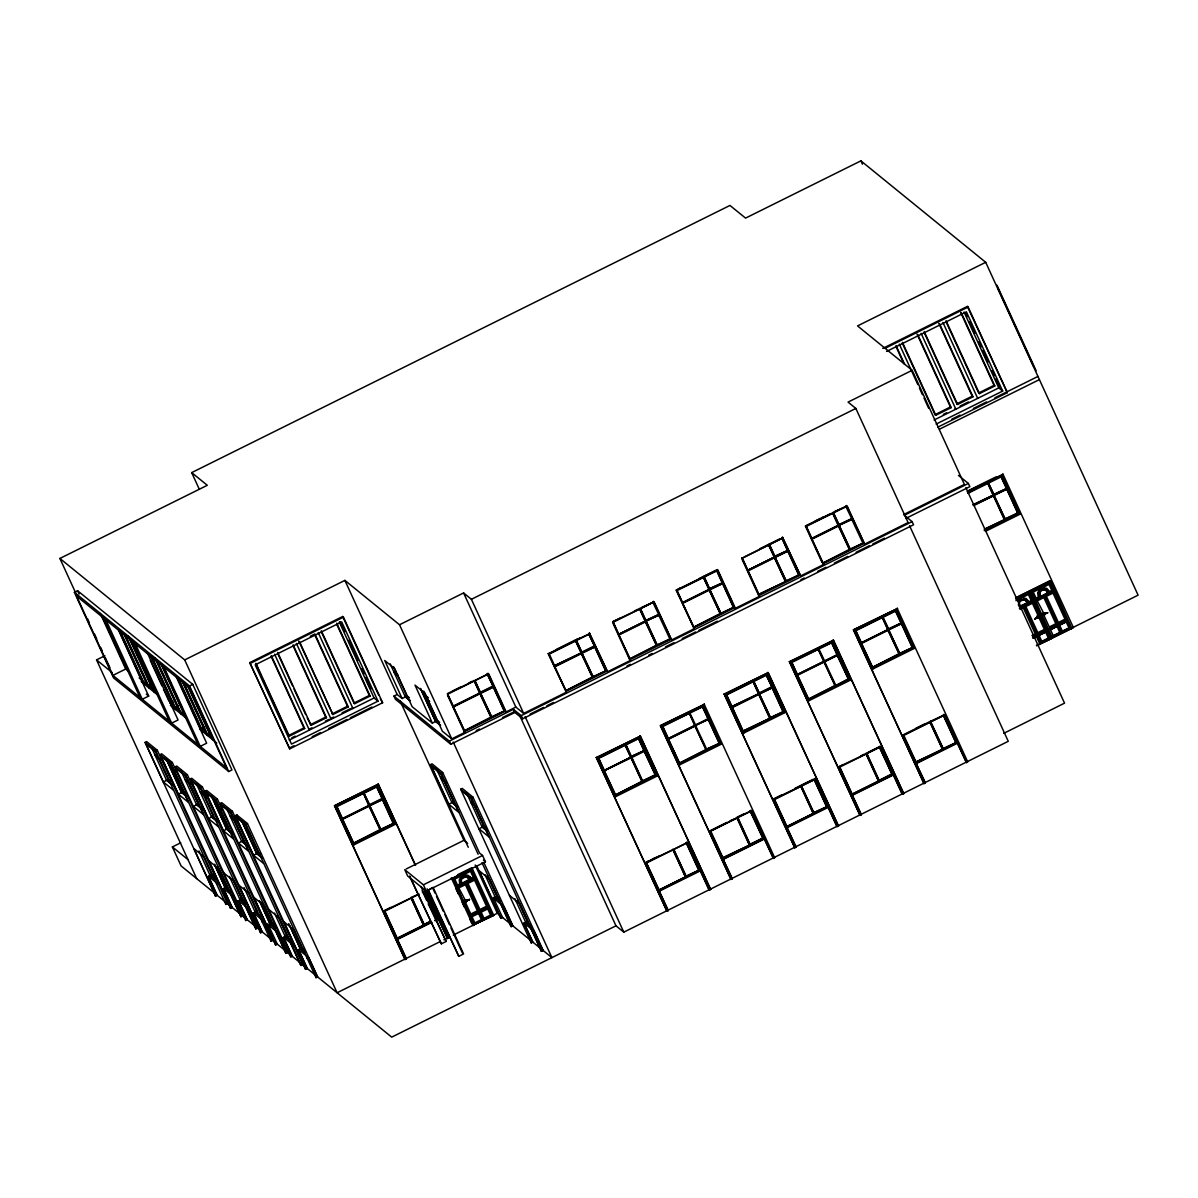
<?xml version="1.0" encoding="UTF-8"?>
<svg xmlns="http://www.w3.org/2000/svg" width="1198" height="1198" viewBox="0 0 1198 1198"><rect width="100%" height="100%" fill="white"/><g stroke="black" fill="none" stroke-linecap="round" stroke-linejoin="round"><path stroke-width="1.5" d="M465.528 900.941C462.473 900.312 472.356 899.803 467.804 900.192M1043.458 613.151L1044.476 614.634C1042.47 612.448 1041.931 615.353 1045.27 613.406M460.466 883.121C462.578 886.805 458.984 881.114 461.065 878.733L461.904 883.944L469.721 880.066L468.493 877.999M460.496 881.878L461.215 880.425M1018.375 605.02L1018.944 601.875L1021.25 599.629M1027.944 603.193L1019.783 607.101L1019.438 602.16M1047.516 590.554L1044.357 588.757L1040.478 590.419L1038.966 593.16L1039.654 597.368L1048.969 593.339L1047.067 590.195L1048.894 593.295M1047.726 592.636L1047.426 591.782L1047.786 592.696L1040.358 596.889L1040.149 592.052L1042.08 590.18L1044.701 589.79L1043.368 589.775M464.869 901.884L464.045 901.675M1038.531 616.865L1038.172 615.413L1039.505 616.101M1034.907 619.037L1039.325 616.581L1036.824 617.779M465.468 901.63L464.51 900.102L466.022 901.69L464.854 901.765M465.049 900.836L463.761 901.001L464.285 900.207M1038.022 617.105C1038.367 615.233 1038.846 616.506 1039.52 616.775M1039.43 616.611L1038.187 616.97L1038.951 617.09M1043.668 613.256C1045.36 615.832 1040.583 613.915 1043.248 613.316M1042.545 614.379L1042.245 613.676M1043.428 615.098C1043.548 609.108 1047.801 617.449 1043.862 613.376M464.959 900.462L465.288 901.809M1043.413 613.406L1044.401 614.559M464.644 901.974L463.926 901.48M1042.604 614.829L1046.513 612.882M1042.649 614.544L1044.506 613.661M460.826 880.111L461.23 878.748M1018.704 603.253L1019.184 601.95M1019.094 603.567C1018.809 599.329 1027.54 600.138 1024.14 600.003M464.36 901.69L465.288 901.33M463.926 900.537L464.974 902.154L467.579 900.492M1044.282 614.679L1042.335 613.735M1042.934 614.799L1043.772 614.649L1042.275 614.2M465.333 900.567L467.265 900.267M457.621 885.262L454.776 879.107L461.38 875.873L459.238 879.916L459.777 884.184L457.621 885.262L459.777 884.184M461.125 878.778L463.371 876.472M461.694 879.122L465.797 876.487L469.032 878.898M1018.555 601.561L1020.786 599.419M1018.629 601.621L1020.846 599.464M1040.538 590.464L1038.966 593.16M1043.248 613.825L1042.35 613.451M1037.738 617.419L1036.689 617.479L1039.31 616.042M1038.801 616.057L1039.145 616.386M466.202 900.671C464.165 901.66 466.771 901.016 467.849 900.027M464.779 902.004L465.708 900.596M465.633 901.57L467.46 900.177M1036.659 617.869L1038.621 616.955M1034.892 619.306L1037.528 616.955L1036.3 618.078M1035.596 618.138L1035.401 618.527M1019.947 600.797L1021.115 600.063M1040.523 590.599L1041.541 589.566M466.696 900.986L467.774 900.402M1045.749 612.987L1044.716 613.975M199.317 489.308L191.68 472.611L729.956 205.442L745.56 218.111L860.898 160.861L985.699 262.302L1138.1 595.166L1073.109 627.423M77.57 597.053L59.9 558.448L207.284 485.295L191.68 472.611M74.381 592.321L77.585 590.734L192.758 684.358L231.948 769.955L228.743 771.542L113.57 677.918L74.381 592.321L189.554 685.945L228.743 771.542M196.697 878.628L96.544 659.888L104.915 655.74M112.897 675.387L226.512 767.738L190.227 688.491L76.612 596.125L112.897 675.387L125.715 669.023L128.216 671.06M59.9 558.448L184.702 659.903L344.904 580.386L399.518 624.757L451.766 738.881L465.004 732.307L447.588 694.271L488.724 673.845L506.14 711.897L515.844 707.075L523.646 713.424L566.429 692.189L548.22 653.509L566.429 692.189M985.699 262.302L857.543 325.916L912.157 370.302L964.405 484.426L903.606 514.601M125.97 636.378L148.492 685.541L151.682 683.953M118.572 630.328L148.687 696.083L142.277 699.258L105.993 620.01M189.554 685.945L192.758 684.358M249.753 662.629L342.673 616.506L343.452 617.135L382.626 702.732L289.721 748.855L249.753 662.629L289.721 748.855M882.746 348.423L967.37 306.418L968.149 307.062L1007.338 392.644L937.645 427.237M172.901 701.204L169.697 702.792L173.44 705.832L150.933 656.654M250.532 663.258L343.452 617.135M885.187 348.244L968.149 307.062M310.282 636.273L314.894 633.982L348.274 706.895L332.894 714.532L298.736 640.99M886.55 351.448L966.397 311.824L1002.681 391.072L936.132 424.107M151.712 656.234L175.013 707.105L178.217 705.517M218.53 884.438L208.512 876.292L217.227 895.31L215.625 896.119L145.063 742.431L146.665 741.637L157.312 750.277L227.545 903.711L225.643 904.25M399.518 624.757L463.596 592.95L471.398 599.299L523.646 713.424M912.157 370.302L848.064 402.109L855.866 408.458L908.114 522.568L864.642 544.162L846.447 505.481M145.063 742.431L155.71 751.071L157.312 750.277M178.232 677.783L201.534 728.654L204.738 727.066M157.118 755.219L155.515 756.013L159.394 759.173M471.398 599.299L855.866 408.458M230.645 908.324L160.083 754.635L161.685 753.841L172.332 762.497L242.58 915.916L240.978 916.725L218.89 868.909L208.871 860.778L230.645 908.324L232.247 907.53L223.532 888.512L232.127 895.49M160.083 754.635L170.73 763.291L172.332 762.497M166.732 759.921L170.236 767.589L171.838 766.795L169.038 760.67M186.648 796.311L181.467 792.103L170.535 768.217L172.138 767.424M255.683 928.675L257.285 927.881L248.585 908.863L238.567 900.716L247.267 919.735L245.665 920.528L175.118 766.855L176.72 766.061L187.352 774.702L257.6 928.136L255.683 928.675L233.909 881.129L223.891 872.983M170.625 781.201L168.049 779.104L166.447 779.898L170.326 783.043M155.965 752.089L145.961 743.943L163.377 781.995L166.582 780.392L172.302 785.049M175.118 766.855L185.75 775.495L187.352 774.702M395.864 671.779L394.262 672.572L398.155 675.717M262.167 919.914L253.587 912.936L262.302 931.954L260.7 932.748L190.138 779.059L191.74 778.266L202.372 786.921L272.62 940.34L271.018 941.134L272.305 940.086L264.324 922.655M288.538 735.527L303.918 727.89L304.696 728.534L289.317 736.156L288.538 735.527L262.931 679.566M310.327 724.715L325.706 717.078L326.485 717.707L311.106 725.344L307.227 717.931M332.116 713.903L347.495 706.266L348.274 706.895M353.949 703.061L369.328 695.424L370.107 696.068L354.728 703.69L353.949 703.061L321.349 631.84M935.039 414.628L950.418 406.991L951.197 407.634L935.818 415.272L935.039 414.628L902.423 343.422M956.813 403.816L972.192 396.179L972.986 396.823L957.606 404.445L956.813 403.816L924.212 332.595M978.661 392.974L994.04 385.337L994.819 385.981L979.44 393.618L978.661 392.974L946.046 321.768M181.467 792.103L183.069 791.309L185.66 793.405M178.397 794.199L188.415 802.346L171 764.294L160.981 756.163L178.397 794.199L181.602 792.612L185.9 796.101M291.818 737.788L295.172 736.126M311.929 727.815L308.575 729.477L309.354 730.106L274.612 654.228M325.332 721.151L328.686 719.489M333.718 717.003L330.363 718.665L331.142 719.294L296.4 643.416M342.089 712.84L350.475 708.677M943.335 414.403L946.69 412.741M960.092 406.077L968.478 401.929M289.242 740.094L374.076 697.985L377.984 701.159L291.473 744.093L255.189 664.845L341.7 621.897L377.984 701.159M934.066 420.019L999.476 387.553L995.613 379.122M190.138 779.059L200.77 787.715L202.372 786.921M204.484 793.316L201.893 791.219L200.291 792.013L205.472 796.221M290.59 747.402L293.914 745.755M312.169 736.695L320.465 732.577M328.761 728.459L347.016 719.399M350.325 717.752L371.904 707.045M905.748 518.449L969.841 486.643L968.388 483.468L904.31 515.275L912.097 521.624L913.55 524.784L522.672 718.815L514.87 712.466L450.792 744.272L395.4 699.258L393.947 696.098L397.152 694.496L402.139 698.539L405.343 696.951L409.626 700.441M951.796 419.195L960.092 415.077M973.375 408.488L986.643 401.899M994.939 397.781L1037.962 376.427M202.177 791.848L200.575 792.642L207.044 797.898M275.72 944.952L205.157 791.279L206.76 790.47L217.407 799.126L287.64 952.56L285.738 953.099L263.964 905.553L253.946 897.407L275.72 944.952L277.322 944.159L267.738 923.673M939.442 429.213L1039.4 379.601M409.387 697.76L406.811 695.649L405.209 696.442L410.375 700.65M202.342 809.474L196.622 804.816L193.417 806.419L203.435 814.55L186.019 776.514L176.001 768.367M205.157 791.279L215.805 799.92L217.407 799.126M420.723 688.865L424.227 696.517L425.829 695.724L428.42 697.835M440.624 725.239L435.458 721.031L424.526 697.161L426.129 696.367M211.806 796.565L215.311 804.217L216.913 803.424L215.505 800.369M231.708 832.939L226.542 828.731L215.61 804.861L217.212 804.068M292.042 946.285L293.645 945.492L283.641 937.36L292.342 956.378L290.74 957.172L220.177 803.484L221.78 802.69L232.427 811.331L302.675 964.764L300.758 965.303L278.984 917.758L268.966 909.611M452.335 691.171L460.631 687.038M468.942 682.92L472.252 681.273M487.586 674.174L474.947 680.449L480.563 692.699L493.202 686.424L487.197 673.86L493.202 686.424M201.039 788.718L191.021 780.587L208.437 818.623L211.642 817.036L215.939 820.525M556.456 649.421L577.84 638.804M677.709 589.236L681.003 587.604M699.093 578.619L717.198 569.634L717.976 570.263L735.392 608.314L759.517 596.334L741.861 557.669M815.179 520.995L823.415 516.922M548.774 653.509L575.34 640.316L581.344 652.895L554.375 665.759L581.344 652.895M594.627 646.291L588.622 633.727L594.627 646.291L581.988 652.566L575.983 640.002L580.731 637.65M607.566 671.764L589.371 633.083L607.566 671.764L630.477 660.398L612.822 621.717L621.118 617.599M634.401 610.995L637.725 609.348M641.604 607.416L653.06 602.25L640.421 608.524L646.036 620.789L658.675 614.499L652.67 601.935M679.925 588.398L703.181 576.867L709.186 589.431L682.605 602.624L709.186 589.431M703.825 576.538L716.853 570.592L722.469 582.842L709.426 588.802L703.825 576.538L714.877 571.057M760.131 548.594L768.427 544.476L774.432 557.04L747.866 570.233L774.432 557.04M780.138 538.666L769.071 544.147L774.687 556.411L787.715 550.451L782.099 538.202L769.46 544.476L775.076 556.726M800.653 575.924L782.459 537.243L800.653 575.924L823.505 564.572L805.85 525.892L819.133 519.303M822.457 517.656L830.768 513.538M834.647 511.606L846.102 506.44L833.059 512.385L839.064 524.964L851.703 518.689L845.713 506.11M575.729 640.63L549.163 653.823L554.764 666.088M575.983 640.002L589.012 634.042M612.822 621.717L639.777 608.839L645.393 621.103L618.812 634.296L645.393 621.103M653.419 601.291L671.614 639.972L694.256 628.725L676.6 590.06L703.57 577.181M743.913 557.16L768.817 544.791M805.85 525.892L832.82 513.029L838.42 525.278L811.855 538.471L838.42 525.278M220.177 803.484L230.825 812.139L232.427 811.331M549.013 654.138L590.15 633.727M613.047 622.346L654.198 601.935L671.614 639.972M717.976 570.263L676.84 590.689L676.061 590.06L694.256 628.725M742.101 558.298L783.237 537.872M234.523 817.74L231.933 815.643L230.33 816.437L235.512 820.645M479.919 693.028L453.353 706.206L479.919 693.028L474.303 680.764L447.348 693.642L453.353 706.206M475.262 681.662L480.173 692.384L492.812 686.11M479.814 693.342L453.248 706.535L464.569 730.72L491.15 717.542L479.814 693.342L491.15 717.542M480.458 693.013L493.501 687.068L504.433 710.938L491.779 717.213L480.458 693.013L491.779 717.213M232.232 816.272L230.63 817.066L235.796 821.274M453.638 706.85L480.218 693.657M480.847 693.342L493.501 687.068M225.808 902.289L181.093 865.944L172.377 846.926L180.733 842.793M317.38 976.729L308.68 957.711L298.661 949.565L307.362 968.583L305.445 969.122L235.212 815.703L236.815 814.895L247.447 823.55L317.695 976.984L315.778 977.523L317.38 976.729L391.701 1037.139L615.982 925.814L623.784 932.149L1008.267 741.307L909.567 525.742M435.458 721.031L437.06 720.238L439.651 722.349M402.139 698.539L384.723 660.502L394.726 668.649L412.142 706.685L432.388 723.128L435.593 721.54L439.876 725.03M581.599 652.251L594.238 645.977M640.031 608.21L645.647 620.459L658.675 614.499M709.426 588.802L722.469 582.842M774.687 556.411L787.715 550.451M838.675 524.649L851.703 518.689M226.542 828.731L228.144 827.938L217.931 805.655M223.472 830.828L233.49 838.974L216.074 800.938L206.056 792.791L223.472 830.828L226.677 829.241L232.397 833.898M581.24 653.21L554.674 666.402L565.995 690.602L592.561 677.409L581.24 653.21L592.561 677.409M581.884 652.895L594.912 646.935L605.844 670.805L593.205 677.095L581.884 652.895L593.205 677.095M645.288 621.418L618.722 634.611L630.043 658.81L656.609 645.617L645.288 621.418L656.609 645.617M645.932 621.103L658.96 615.143L645.932 621.103L657.253 645.303L669.892 639.028L658.571 614.829M709.081 589.76L682.501 602.938L693.822 627.138L720.402 613.945L709.081 589.76L720.402 613.945M709.725 589.431L722.753 583.471L733.685 607.356L721.046 613.631L709.725 589.431L721.046 613.631M747.762 570.548L774.327 557.37L785.663 581.569L758.693 594.433L785.663 581.569M774.971 557.04L788.014 551.08L798.946 574.965L786.292 581.24L774.971 557.04L786.292 581.24M838.33 525.608L811.75 538.786L823.071 562.985L849.652 549.792L838.33 525.608L849.652 549.792M838.959 525.278L852.003 519.318L838.959 525.278L850.295 549.478L862.934 543.203L851.613 519.004M555.063 666.717L581.629 653.524M582.273 653.21L594.912 646.935M619.111 634.925L645.677 621.732M682.89 603.268L709.471 590.075M710.115 589.745L722.753 583.471M774.717 557.684L748.151 570.877L759.083 594.747M775.361 557.37L788.014 551.08M812.139 539.115L838.72 525.922M235.212 815.703L245.845 824.344L247.447 823.55M241.846 820.989L245.365 828.642L246.968 827.848L244.152 821.723M490.761 717.213L464.569 730.72M491.39 716.898L504.433 710.938M247.417 846.102L241.697 841.46L238.492 843.048L248.51 851.194L231.094 813.143L221.076 805.011M447.558 695.289L464.225 731.679L505.361 711.253L506.14 711.897M393.947 696.098L449.34 741.113L513.418 709.306L521.22 715.64L522.672 718.815M476.22 730.63L479.5 728.998M502.501 717.587L514.002 711.882M592.171 677.095L565.995 690.602M592.815 676.765L605.844 670.805M656.219 645.303L630.043 658.81M656.863 644.973L669.892 639.028M720.013 613.631L693.822 627.138M720.657 613.316L733.685 607.356M785.903 580.925L798.946 574.965M849.262 549.478L823.071 562.985M849.906 549.163L862.934 543.203M968.478 490.551L996.002 476.894M390.982 907.41L384.363 910.69L406.377 958.879L405.089 959.523L334.452 805.775L378.164 784.076L415.601 865.33M967.25 491.674L1003.22 474.288L967.61 491.959M334.452 805.775L378.553 784.39M565.636 691.546L606.787 671.135M613.032 623.364L629.684 659.754L670.835 639.343M693.477 628.096L734.614 607.671L735.392 608.314M742.071 559.316L758.738 595.706L799.875 575.28M863.863 543.518L822.726 563.944L823.505 564.572M367.187 790.56L375.423 786.487M354.129 844.755L335.919 806.089L336.713 806.718L377.849 786.292L395.265 824.344L354.129 844.755L336.473 806.089L339.783 804.442M348.094 800.309L361.377 793.72M365.255 791.788L376.322 786.292L382.327 798.871L369.688 805.146L363.683 792.582L369.688 805.146M967.819 492.707L974.453 489.413M336.473 806.089L363.428 793.211L369.044 805.46L342.463 818.653L369.044 805.46M364.072 792.896L376.711 786.622L382.327 798.871M967.954 493.336L1002.516 476.19L1019.932 514.227L985.37 531.388M521.22 715.64L912.097 521.624M530.115 714.098L543.488 707.464M546.827 705.802L553.506 702.477M627.063 665.968L630.403 664.306M648.792 655.186L652.131 653.524M665.504 646.89L673.875 642.742M682.231 638.594L695.604 631.96M698.943 630.298L717.332 621.163M800.908 579.682L804.262 578.02M817.635 571.386L825.991 567.238M834.347 563.09L847.72 556.441M856.076 552.293L869.449 545.659M872.803 543.997L884.498 538.187M468.253 847.256L430.426 764.638L432.029 763.845L442.676 772.5L479.529 853.021L482.539 855.462L485.445 861.796L426.293 891.147L407.679 876.023L404.774 869.688L423.388 884.813L426.293 891.147M214.157 876.292L211.582 874.196L209.979 874.989L215.131 879.182M206.91 877.086L210.114 875.498L214.412 878.988M249.528 832.43L245.65 829.286L256.582 853.156L258.184 852.362L260.775 854.474M246.114 825.362L236.096 817.216L253.512 855.252L256.716 853.665L262.437 858.322M973.031 504.643L993.352 495.074L973.42 504.957M993.606 494.43L1006.634 488.47L993.996 494.744L987.991 482.18L993.996 494.744M369.298 804.831L381.937 798.557M973.33 505.271L993.651 495.702L1004.583 519.588L984.651 529.471M993.891 495.074L1006.934 489.113L1017.866 512.984L1005.227 519.258L993.891 495.074L1005.227 519.258M368.939 805.79L342.373 818.968L353.695 843.167L380.26 829.989L368.939 805.79L380.26 829.989M369.583 805.46L382.611 799.515L393.558 823.385L380.904 829.66L369.583 805.46L380.904 829.66M973.719 505.601L993.651 495.702M994.28 495.388L1006.934 489.113M342.763 819.297L369.328 806.104M369.972 805.79L382.611 799.515M430.426 764.638L441.074 773.294L442.676 772.5M442.481 777.427L440.879 778.221L446.045 782.429M214.727 864.746L224.999 887.209L226.602 886.415L217.796 867.172M221.944 889.305L225.134 887.718L230.87 892.36M215.311 895.864L216.913 895.056L209.186 878.209M231.948 897.437L233.55 896.643L242.266 915.676L240.663 916.47M532.721 930.082L524.14 923.104L532.84 942.122L531.238 942.916L460.676 789.227L462.278 788.434L472.925 797.089L543.173 950.523L541.256 951.062L519.483 903.502L509.464 895.37M984.262 529.157L1004.583 519.588M1004.837 518.944L1017.866 512.984M379.871 829.66L353.695 843.167M380.515 829.345L393.558 823.385M244.212 900.716L241.637 898.62L240.034 899.413L245.186 903.606M984.232 530.459L1018.794 513.313L1019.932 514.227M236.964 901.51L240.169 899.923L244.452 903.412M353.35 844.126L394.486 823.7L395.265 824.344M230.33 908.069L231.933 907.275L244.766 917.698M448.741 804.202L458.759 812.349L441.343 774.312L431.325 766.166L448.741 804.202L451.946 802.615L457.666 807.272M460.676 789.227L471.323 797.883L472.925 797.089M472.731 802.016L471.128 802.81L476.295 807.018M251.984 913.73L255.189 912.142L260.909 916.784M260.879 930.801L246.953 919.48L245.665 920.528M262.003 921.861L263.605 921.067M596.319 757.48L640.421 736.111L710.654 889.545L708.991 889.859L700.276 870.841L659.14 891.267L668.244 910.6L666.957 911.229L596.319 757.48L666.957 911.229M660.368 725.689L704.454 704.319L660.368 725.689L731.005 879.437L732.292 878.808L709.74 830.618L723.577 859.79M724.161 694.031L768.247 672.662L838.495 826.081L836.818 826.41L828.118 807.392L786.981 827.803L796.071 847.151L794.798 847.78L724.161 694.031L794.798 847.78M789.407 661.64L833.509 640.271L903.756 793.69L902.079 794.019L893.364 775.001L852.227 795.412L861.332 814.76L860.044 815.389L789.407 661.64L860.044 815.389M853.395 629.878L897.497 608.509L853.395 629.878L924.032 783.627L925.32 782.983L902.768 734.808L916.605 763.965M596.709 757.795L640.421 736.111M724.55 694.346L768.247 672.662M789.796 661.955L833.509 640.271M630.702 741.457L638.938 737.384L639.717 738.013L657.133 776.049L615.997 796.475L615.203 795.846L656.354 775.42L657.133 776.049M661.835 726.003L662.614 726.647L703.765 706.221L721.181 744.258L680.03 764.683L661.835 726.003L679.94 717.018M693.103 710.489L701.339 706.401M792.522 661.146L795.816 659.499M818.863 648.073L832.026 641.529L832.805 642.173L850.221 680.209L809.084 700.635L808.306 699.991L849.442 679.58L850.221 680.209M854.878 630.193L855.657 630.822L896.793 610.411L914.209 648.447L873.072 668.873L854.878 630.193L876.262 619.576M599.988 756.971L603.313 755.324M611.624 751.206L624.907 744.602L630.912 757.181L604.331 770.374L630.912 757.181M636.617 738.807L625.551 744.287L631.166 756.552L644.195 750.592L638.579 738.327L625.94 744.602L631.556 756.866M680.03 764.683L662.374 726.003L687.293 713.649M691.171 711.717L702.238 706.221L708.243 718.8L695.604 725.075L708.243 718.8M727.83 693.522L731.154 691.875M749.424 682.8L753.138 681.467L758.738 693.732L731.783 706.61L758.738 693.732M758.124 678.487L753.377 680.838L759.382 693.417L772.036 687.143L766.031 674.564L772.036 687.143M793.091 661.131L796.4 659.484M799.725 657.837L817.994 648.762L823.999 661.341L797.434 674.534L823.999 661.341M818.638 648.447L831.667 642.487L837.282 654.752L824.643 661.026L818.638 648.447L829.705 642.952M873.072 668.873L855.417 630.193L878.673 618.647M888.946 613.541L895.28 610.411L901.27 622.99L888.631 629.264L882.626 616.685L888.631 629.264M600.378 757.286L625.296 744.931M662.374 726.003L689.344 713.139L694.96 725.389L668.379 738.582L694.96 725.389M702.627 706.535L689.599 712.496L695.604 725.075M753.138 681.467L726.557 694.66L732.173 706.925M766.421 674.878L753.782 681.153L759.382 693.417M809.084 700.635L791.429 661.955L818.384 649.076M855.417 630.193L882.372 617.314L887.988 629.579L861.422 642.772L887.988 629.579M883.016 617L895.67 610.725M639.717 738.013L598.566 758.439L615.997 796.475M767.544 674.564L726.407 694.975L743.823 733.026L784.96 712.6L766.765 673.92L784.96 712.6M791.668 662.584L832.805 642.173M259.801 901.39L270.074 923.838L271.676 923.044L274.252 925.141M267.004 925.934L270.209 924.347L274.507 927.836M260.385 932.493L261.988 931.7L290.934 955.225M486.253 828.013L483.663 825.901L482.06 826.695L487.242 830.903M486.493 830.693L482.195 827.204L478.99 828.791L489.009 836.938L471.593 798.901L461.574 790.755M631.166 756.552L644.195 750.592M758.993 693.088L771.647 686.813M837.282 654.752L824.643 661.026M888.242 628.935L901.27 622.99M406.242 868.954L463.926 840.322L467.654 843.362M615.562 794.888L604.241 770.688L630.807 757.495L642.128 781.695L615.562 794.888L641.739 781.381M644.09 750.906L631.451 757.181L642.383 781.066L655.411 775.106L644.09 750.906L655.411 775.106M694.855 725.703L668.289 738.896L679.61 763.096L706.176 749.903L694.855 725.703L706.176 749.903M706.82 749.589L695.499 725.389L708.138 719.114L719.459 743.314L706.431 749.274L719.459 743.314M732.068 707.239L758.648 694.046L769.97 718.246L743 731.124L769.97 718.246M759.292 693.732L772.321 687.772L783.252 711.657L770.614 717.931L759.292 693.732L770.614 717.931M823.895 661.655L797.329 674.848L808.65 699.048L835.231 685.855L823.895 661.655L835.231 685.855M837.177 655.066L824.538 661.341L835.86 685.541L848.513 679.266L837.177 655.066L848.513 679.266M887.898 629.893L861.317 643.086L872.638 667.286L899.219 654.093L887.898 629.893L899.219 654.093M888.527 629.579L901.57 623.619L912.502 647.504L899.863 653.779L888.527 629.579L899.863 653.779M644.479 751.221L631.84 757.495L642.772 781.381M668.679 739.211L695.244 726.033M708.527 719.429L695.499 725.389M759.038 694.361L732.457 707.554L743.389 731.439M759.682 694.046L772.321 687.772M797.718 675.163L824.284 661.97M824.928 661.655L837.582 655.381M861.706 643.401L888.287 630.208M888.916 629.893L901.57 623.619M277.023 934.081L278.625 933.287L287.34 952.305L285.738 953.099M282.039 938.154L285.229 936.551L290.964 941.209M275.405 944.698L277.008 943.904M423.388 884.813L482.539 855.462M289.841 925.814L300.129 948.262L301.731 947.468L304.307 949.565M297.059 950.358L300.264 948.771L304.547 952.26M642.383 781.066L655.021 774.792M705.787 749.589L679.61 763.096M770.224 717.617L783.252 711.657M834.841 685.541L808.65 699.048M848.124 678.937L835.86 685.541M898.829 653.779L872.638 667.286M899.458 653.449L912.502 647.504M679.251 764.054L720.402 743.629L721.181 744.258M726.392 696.008L743.045 732.382L784.181 711.971M872.294 668.229L913.43 647.819L914.209 648.447M384.363 910.69L411.214 897.871L423.703 925.141L397.227 938.274L423.703 925.141M430.711 921.651L423.957 924.497L411.468 897.242L418.237 894.397M457.621 874.72L471.862 867.651L493.726 915.407L472.641 925.2L493.726 915.407M1015.5 597.862L1050.317 580.581L1071.656 627.932M419.165 894.172L384.603 911.334L383.824 910.69L397.661 939.861M422.445 892.54L425.739 890.908L447.513 938.468L448.786 937.824L427.177 890.608M1015.844 597.952L1050.406 580.805M429.902 888.961L433.107 887.374L463.581 953.937L458.789 956.318L427.132 888.796M1041.017 586.151L1047.666 582.857M474.168 924.946L452.844 878.374L471.128 869.299L452.979 878.478L473.779 924.631M1015.724 599.06L1029.142 592.561L1049.942 638.699M1052.233 637.576L1031.298 591.318L1049.718 582.348L1071.042 628.92L1049.718 582.348M1016.907 598.73L1019.798 597.218L1021.04 599.824L1025.233 599.464L1028.393 603.552M1029.007 592.725L1020.157 597.128L1020.966 599.779M1041.886 589.476L1040.658 586.855L1049.583 582.513M469.886 876.607L471.054 878.209L468.283 875.424L463.926 874.57L470.5 871.305L473.33 877.46L471.158 878.523L473.33 877.46M1015.949 600.632L1019.273 599.03L1017.806 601.186M307.077 958.505L308.68 957.711M1031.208 600.602L1029.022 601.651L1026.177 598.566L1021.804 597.727L1028.408 594.493L1031.178 600.587M461.769 883.839L469.586 879.961M1019.648 606.997L1027.48 603.103M1040.223 596.784L1048.04 592.905M461.2 884.424L470.125 880.081L467.355 876.322L464.749 876.112M1020.621 606.907L1028.004 603.238L1027.42 601.681M1019.543 607.955L1032.901 601.231L1024.11 605.874L1041.197 643.191M457.157 887.314L466.007 882.926L479.2 911.723L470.275 916.066M1019.408 608.21L1023.901 606.068L1036.884 634.521M300.758 965.303L302.36 964.51M466.022 901.69L458.819 887.913L465.423 884.678L477.373 910.794L470.769 914.029L465.273 902.019M1019.977 609.438L1023.302 607.835L1035.252 633.952L1031.942 635.554M305.445 969.122L307.047 968.328L315.958 975.561M1038.187 617.749L1037.947 615.308L1037.198 615.637L1038.187 617.749L1039.714 616.94L1039.115 615.892M1043.757 614.993L1049.253 627.003L1055.827 623.739L1043.832 597.592L1037.273 600.857L1044.476 614.634M423.957 924.497L430.322 921.337M396.882 939.232L431.445 922.071M434.739 920.438L438.019 918.806L438.797 919.435M431.834 922.385L397.272 939.546L406.377 958.879M435.129 920.753L438.408 919.121L447.513 938.468M499.521 898.515L496.945 896.418L495.343 897.212L500.509 901.405M492.273 899.309L495.478 897.721L499.776 901.21M470.215 915.826L479.065 911.423M479.29 911.229L488.2 906.886L470.35 916.126M1032.931 636.482L1046.094 630.043L1037.303 634.685M1048.654 628.77L1066.654 619.83M483.378 920.094L479.425 911.528L488.275 907.141M1032.586 637.022L1037.019 634.82L1040.987 643.386M1061.772 632.978L1057.879 624.472L1066.804 620.13M481.147 912.187L487.721 908.923L490.551 915.062L483.977 918.327L481.177 912.217M1033.17 638.249L1036.45 636.617L1039.295 642.757M1041.856 641.484L1039.025 635.329L1045.599 632.08L1048.43 638.22L1041.856 641.484L1048.43 638.22M1050.481 629.684L1057.025 626.404L1050.481 629.684L1053.297 635.809L1059.856 632.544L1057.025 626.404M1062.431 631.271L1059.601 625.131L1066.175 621.867L1069.005 628.007L1062.431 631.271L1069.005 628.007M1033.2 638.264L1036.495 636.632M1039.055 635.359L1045.629 632.095M1059.631 625.146L1066.205 621.897M1053.252 635.779L1059.856 632.544M1036.48 645.527L1051.604 638.564L1029.741 590.794M440.535 941.418L337.102 992.753L184.702 659.903M443.829 939.771L448.786 937.824M453.293 935.084L497.305 913.235L499.791 915.257M1036.555 645.587L1071.821 628.066M1037.034 645.617L1073.468 627.707L1002.861 473.989M441.343 943.829L409.701 876.307L441.343 943.829L446.15 941.448L421.007 886.52M476.744 865.81L500.674 918.072L502.276 917.279L511.172 924.512M500.674 918.072L502.591 917.533L493.127 897.302M500.989 918.327L479.215 870.781L489.233 878.913L511.007 926.473L512.609 925.68L531.133 940.73M511.007 926.473L512.924 925.934L483.962 862.68M645.692 862.41L648.987 860.778M652.266 859.146L655.561 857.513M787.371 828.118L773.519 798.961L781.755 794.873M794.918 788.344L813.023 779.359M915.931 728.264L924.167 724.191M522.538 923.898L525.727 922.31L530.025 925.799M646.231 862.41L673.081 849.592L685.57 876.861L659.095 889.994L646.231 862.41L659.469 855.836M710.279 830.618L726.812 822.412M730.121 820.765L737.129 817.8L749.619 845.069L722.753 857.888L749.619 845.069M763.006 838.42L750.128 810.836L763.006 838.42L749.858 844.425L737.384 817.171L743.763 813.996M774.058 798.961L800.923 786.143L813.397 813.397L786.936 826.53L813.397 813.397M802.765 784.705L814.311 779.494L826.8 806.748L813.652 812.768L801.177 785.499L814.041 813.083M861.332 814.76L839.319 766.57L842.628 764.923M860.823 755.893L864.132 754.246M868.026 752.329L879.182 746.788L892.046 774.357L879.302 780.692L866.813 753.437L879.572 747.103L892.046 774.357M903.307 734.808L929.783 721.675L942.646 749.244L915.796 762.063L942.646 749.244M930.412 721.346L943.56 715.341L956.034 742.595L943.29 748.93L930.412 721.346L943.29 748.93M737.129 817.8L710.669 830.933L723.143 858.202M737.384 817.171L750.517 811.151M800.923 786.143L774.462 799.276L786.936 826.53M801.567 785.813L814.311 779.494M839.319 766.57L866.169 753.752L878.658 781.006L852.197 794.154L878.658 781.006M930.172 721.99L903.696 735.123L916.185 762.377M930.801 721.66L943.56 715.341M710.519 831.262L751.655 810.836L773.429 858.382L774.702 857.753L704.065 704.005M773.519 798.961L774.297 799.59L815.449 779.179L837.207 826.725M839.558 767.199L880.695 746.788L902.468 794.334M903.547 735.437L944.683 715.026L966.457 762.572L967.744 761.928L897.107 608.18M532.541 932.044L534.143 931.25L542.859 950.269L541.256 951.062M453.218 742.056L551.904 957.621L532.526 941.868L531.238 942.916M685.57 876.861L659.095 889.994M685.81 876.217L698.958 870.212L686.199 876.532L674.07 850.565M749.858 844.425L762.617 838.106M813.652 812.768L826.8 806.748M891.656 774.043L878.913 780.377L866.424 753.108M942.901 748.615L956.034 742.595M646.456 864.087L658.75 890.938L699.887 870.527L700.665 871.156M722.798 859.146L763.935 838.735L764.713 839.364M786.592 827.489L827.728 807.063L828.507 807.707M839.543 768.247L851.838 795.098L892.974 774.672L893.753 775.316M915.826 763.336L956.977 742.91L957.756 743.554M1003.744 733.341L1064.543 703.166L965.858 487.601M466.95 900.207L466.501 900.387M1045.869 613.301L1047.112 612.672M1045.105 613.271L1045.42 613.75M1046.064 613.211L1048.01 612.747M1047.307 612.612L1047.007 613.047M468.583 899.908L469.481 899.488M1041.347 589.206L1043.278 589.116L1042.08 590.18M1041.691 589.865L1042.979 589.461M1022.403 599.674L1021.505 600.393M463.177 876.861L464.524 876.517M1043.757 613.96L1044.087 614.514M468.703 899.533L469.391 899.668M468.987 899.788L469.526 899.309M1038.067 617.509L1037.947 616.072M1039.145 616.236L1039.714 616.94M465.588 900.806L464.375 901.106L464.974 902.154M1023.736 599.689L1022.793 599.988M465.857 876.532L464.914 876.831M1037.633 616.461L1039.055 616.865M1044.416 588.817L1045.809 589.266M1044.252 589.416L1045.584 589.91M1044.566 589.686L1047.486 591.842M1025.638 599.794L1024.23 599.344M1024.949 600.063L1027.599 603.208L1027.315 602.369M1007.338 392.644L967.37 306.418M1002.681 391.072L998.788 387.897L964.046 312.019M977.688 398.365L942.946 322.487M955.061 408.578L955.854 409.207L921.112 333.329M958.445 475.396L968.388 483.468M1048.445 591.842L1048.579 593.025L1039.714 597.428L1039.31 596.364M1039.13 591.348L1040.149 592.052M1039.13 594.388L1039.909 596.11M1031.508 591.393L1040.433 587.05L1041.601 589.611M1029.142 592.561L1050.332 639.028M1035.476 599.958L1053.476 591.018L1044.686 595.661L1057.744 624.173M1070.518 628.501L1052.698 637.576M1035.611 600.258L1044.461 595.855L1057.46 624.323M1044.806 613.571L1044.521 614.439M1061.488 633.128L1057.594 624.607L1048.804 629.07M1020.396 601.171L1018.944 601.875M1019.019 604.975L1019.199 606.218M1019.333 606.323L1027.21 602.894L1026.926 602.055M944.683 715.026L943.904 714.382L956.977 742.91M966.457 762.572L957.367 743.239L916.215 763.65L925.32 782.983M758.738 595.706L759.517 596.334M903.756 793.69L833.119 639.942M851.838 795.098L852.617 795.727M815.449 779.179L814.67 778.535L827.728 807.063M743.045 732.382L743.823 733.026M838.495 826.081L767.858 672.333M629.684 659.754L630.477 660.398M689.344 713.139L694.57 725.075M751.655 810.836L750.876 810.207L763.935 838.735M773.429 858.382L764.324 839.049L723.188 859.475L732.292 878.808M598.73 758.109L604.331 770.374M604.241 770.688L631.196 757.81L642.128 781.695M710.654 889.545L640.017 735.797M397.856 675.088L393.977 671.928L395.58 671.135L393.483 666.537M424.227 696.517L428.105 699.677M424.526 697.161L429.693 701.369M464.225 731.679L465.004 732.307M658.75 890.938L659.529 891.582M451.766 738.881L442.406 731.274L424.991 693.238L414.972 685.091L432.388 723.128M382.626 702.732L380.32 698.748M444.458 780.752L440.579 777.592L442.182 776.798L440.789 773.728M476.01 806.389L470.829 802.181L472.431 801.387L470.335 796.79M352.152 707.838L352.976 708.452M456.977 806.314L451.811 802.106L453.413 801.312L443.2 779.029M483.438 860.164L485.445 861.796M474.947 878.029L457.022 887.014M475.082 878.329L466.232 882.731L479.35 911.289M530.759 925.994L525.608 921.801L527.195 921.007L517.656 900.162M493.876 898.515L503.894 906.661L512.609 925.68M363.428 793.211L368.655 805.146M469.421 879.212L461.515 883.63L461.125 881.818M470.05 880.036L469.93 878.838M462.263 873.971L462.892 876.262M464.36 875.798L462.024 877.475M461.979 874.106L463.147 876.666M462.698 876.502L463.626 877.236M492.453 915.871L471.128 869.299M465.034 899.578L465.977 901.66M483.034 920.184L479.14 911.678M128.021 668.918L125.371 666.747L102.07 615.877M139.118 677.933L141.619 679.97L119.111 630.792M148.492 685.541L152.236 688.595L128.156 636.018M157.537 692.893L153.793 689.853L130.507 638.983M175.013 707.105L178.757 710.144L154.692 657.582M184.058 714.457L180.314 711.417L157.028 660.547M201.534 728.654L205.277 731.708L181.976 680.838M141.199 681.617L157.118 694.541M170.371 705.322L186.289 718.261L161.58 664.306M199.542 729.043L216.793 743.045M146.336 694.181L148.687 696.083M446.15 941.448L428.21 903.876M96.544 659.888L112.148 672.572M160.397 759.577L155.216 755.384L156.818 754.575L154.722 749.978M170.236 767.589L175.417 771.797M190.437 784.001L185.271 779.793L186.873 779L185.465 775.945M215.311 804.217L219.189 807.377M245.365 828.642L249.244 831.801M170.535 768.217L175.702 772.425M185.555 780.437L190.737 784.645M215.61 804.861L220.776 809.069M200.366 807.467L196.487 804.322L198.089 803.514L187.891 781.231M217.976 821.783L211.507 816.527L213.109 815.733L202.911 793.435M248.031 846.207L241.562 840.951L243.164 840.157L233.685 819.462M256.582 853.156L261.763 857.364M163.377 781.995L173.396 790.126M208.437 818.623L218.455 826.77M253.512 855.252L263.53 863.399M203.87 856.705L193.851 848.558L215.625 896.119M248.944 893.334L238.926 885.202L260.7 932.748M294.004 929.977L284.001 921.831L305.76 969.377M224.999 887.209L230.166 891.402M258.918 914.778L255.054 911.633L256.657 910.839L247.851 891.582M270.074 923.838L275.226 928.031M288.973 939.187L285.109 936.057L286.711 935.249L277.891 916.006M300.129 948.262L305.28 952.455M172.377 846.926L187.981 859.61M268.607 925.141L278.625 933.287M227.246 903.457L230.84 906.377M304.861 966.546L292.027 956.124L283.537 937.57M1046.947 590.928L1047.876 592.156M1026.491 600.408L1027.48 601.725M1039.445 595.75L1039.969 596.574M996.961 285.184L1036.15 370.766M997.635 287.715L1033.919 366.962M965.498 313.367L967.041 316.736M969.362 321.798L974.768 333.598M978.631 342.029L980.937 347.091M982.48 350.46L987.886 362.26M991.749 370.691L994.07 375.753M961.44 313.067L994.819 385.981M960.661 312.438L994.04 385.337M946.061 320.705L979.44 393.618M939.591 323.909L972.986 396.823M938.813 323.265L972.192 396.179M860.898 160.861L862.44 164.216M1002.142 476.924L1018.794 513.313M1001.034 476.22L1006.634 488.47M1000.644 475.906L1006.245 488.155M1006.545 488.799L1017.476 512.669M1053.761 591.902L1055.288 595.226M1059.856 605.215L1061.383 608.539M924.212 331.547L957.606 404.445M1040.792 586.795L1041.975 589.371M1040.223 587.065L1041.406 589.656M987.751 482.809L993.352 495.074M988.05 484.022L992.962 494.744M993.262 495.388L1004.194 519.273M917.818 334.721L951.197 407.634M917.024 334.092L950.418 406.991M1037.947 615.308L1032.406 603.268L1025.832 606.532L1037.827 632.679L1044.401 629.414L1038.456 616.476M1020.232 596.993L1021.415 599.584M1019.663 597.278L1020.846 599.869M902.438 342.358L935.818 415.272M899.324 344.14L917.848 384.618M919.39 387.987L922.475 394.726M924.017 398.11L928.66 408.219M896.029 345.533L904.565 364.192M896.014 346.596L903.786 363.548M896.014 609.767L913.43 647.819M895.28 610.411L900.881 622.661M901.181 623.304L912.112 647.175M943.17 715.026L955.645 742.281M864.642 544.162L847.226 506.11L806.089 526.536L805.311 525.907L821.963 562.281M881.983 617L887.598 629.264M929.783 721.675L942.257 748.93M833.449 512.714L839.064 524.964M839.349 525.593L850.295 549.478M832.415 512.714L838.031 524.964M855.806 630.507L861.422 642.772M806.239 526.221L811.855 538.471M853.785 630.193L924.032 783.627M832.026 641.529L849.442 679.58M879.916 746.144L892.974 774.672M831.277 642.173L836.893 654.422M781.71 537.872L787.326 550.137M787.61 550.766L798.557 574.651M817.994 648.762L823.61 661.026M865.78 753.437L878.269 780.692M768.427 544.476L774.043 556.726M774.327 557.37L785.274 581.24M791.818 662.269L797.434 674.534M839.708 766.885L852.197 794.154M791.638 663.617L807.542 698.344M742.251 557.983L747.866 570.233M771.931 687.457L782.863 711.327M813.921 779.179L826.41 806.434M717.198 569.634L734.614 607.671M716.464 570.263L722.08 582.528M722.364 583.156L733.296 607.042M752.748 681.153L758.349 693.417M758.648 694.046L769.58 717.931M800.534 785.828L813.008 813.083M704.214 576.867L709.815 589.116M703.181 576.867L708.782 589.116M774.297 799.59L796.071 847.151M676.99 590.374L682.605 602.624M702.986 705.592L720.402 743.629M702.238 706.221L707.853 718.486M708.138 719.114L719.07 743M737.773 817.485L750.248 844.74M736.74 817.485L749.229 844.74M646.321 621.418L657.253 645.303M639.388 608.524L645.003 620.789M662.779 726.332L668.379 738.582M613.211 622.032L618.812 634.296M660.757 726.018L731.005 879.437M709.381 890.174L687.607 842.628L646.471 863.039L668.244 910.6M638.938 737.384L656.354 775.42M686.828 841.999L699.887 870.527M698.958 870.212L686.484 842.943L673.725 849.277L686.199 876.532M638.19 738.013L643.805 750.277M686.08 842.628L698.569 869.883M594.522 646.62L605.454 670.491M624.907 744.602L630.522 756.866M672.692 849.277L685.181 876.532M576.373 640.316L581.988 652.566M575.34 640.316L580.955 652.581M598.551 759.457L614.454 794.184M525.098 716.584L623.784 932.149M463.596 592.95L515.844 707.075M519.618 715.341L615.982 925.814M513.418 709.306L514.87 712.466M487.945 673.216L505.361 711.253M493.112 686.739L504.044 710.624M473.914 680.449L479.529 692.699M449.34 741.113L450.792 744.272M423.733 691.126L425.829 695.724M427.581 699.542L437.06 720.238M471.323 797.883L541.571 951.317M474.183 805.206L483.663 825.901M420.438 688.461L435.593 721.54M466.621 792.986L482.195 827.204M514.975 898.814L525.727 922.31M524.035 923.329L532.526 941.868M396.598 673.366L406.811 695.649M441.074 773.294L478.122 854.219M481.985 862.65L511.321 926.728M487.406 875.573L496.945 896.418M390.189 663.872L405.343 696.951M436.042 767.888L451.946 802.615M485.07 874.765L495.478 897.721M344.904 580.386L397.152 694.496M400.162 701.07L463.926 840.322M475.202 864.971L497.305 913.235M479.874 888.946L481.401 892.27M485.969 902.244L487.496 905.568M462.338 873.851L463.521 876.427M461.769 874.136L462.952 876.711M342.673 616.506L378.778 695.379M340.022 621.762L344.665 631.885M348.513 640.316L357.783 660.547M361.646 668.978L363.952 674.04M365.51 677.409L370.901 689.209M339.334 622.106L374.076 697.985M466.187 901.39L465.468 901.24M336.728 623.155L370.107 696.068M336.728 624.218L369.328 695.424M451.287 877.849L473.15 925.62M456.049 888.961L458.31 893.903M462.084 902.139L464.345 907.081M469.616 918.611L471.877 923.553M321.349 630.777L354.728 703.69M318.234 632.574L352.931 708.482M432.703 888.077L434.994 893.079M436.506 896.404L443.365 911.379M444.892 914.703L449.46 924.691M450.987 928.031L462.413 952.994M314.894 635.045L347.495 706.266M428.3 889.755L458.789 956.318M378.164 784.076L415.017 864.597M427.072 890.908L448.396 937.51M377.071 785.663L394.486 823.7M424.961 890.279L438.019 918.806M382.222 799.186L393.154 823.071M422.115 890.563L426.698 900.552M299.515 641.619L332.894 714.532M411.857 897.557L424.347 924.826M410.824 897.557L423.313 924.826M293.106 644.809L326.485 717.707M293.106 645.857L325.706 717.078M277.726 652.431L311.106 725.344M277.726 653.494L292.477 685.72M294.034 689.105L305.67 714.547M271.317 655.62L304.696 728.534M271.317 656.684L303.918 727.89M336.863 806.404L342.463 818.653M384.753 911.019L397.227 938.274M334.841 806.089L405.089 959.523M255.938 663.258L289.317 736.156M255.938 664.306L261.374 676.181M188.85 686.409L212.136 737.279M188.101 685.855L212.81 739.825M187.292 685.151L210.578 736.006L206.835 732.966L183.549 682.096M182.8 681.542L207.509 735.512M245.845 824.344L316.092 977.778M247.986 830.079L258.184 852.362M293.645 929.828L301.731 947.468M177.499 677.229L202.192 731.199M177.454 678.218L199.961 727.396M175.777 675.762L206.655 743.209L200.261 746.384L163.976 667.136M241.577 820.585L256.716 853.665M288.733 923.598L300.264 948.771M236.815 814.895L238.357 818.279M298.557 949.789L307.047 968.328M230.825 812.139L301.072 965.558M229.836 811.046L231.933 815.643M163.108 666.552L170.865 683.504M174.743 691.98L181.737 707.239M160.772 663.587L197.91 744.482M226.557 808.38L241.697 841.46M274.477 913.056L285.229 936.551M156.279 659.993L180.988 713.948M150.978 655.68L175.672 709.635M215.805 799.92L286.037 953.353M262.137 902.199L271.676 923.044M147.174 652.521L178.068 719.968L171.658 723.143L135.374 643.895M150.289 660.398L161.94 685.84M163.497 689.224L168.933 701.1M211.522 796.161L226.677 829.241M259.457 900.851L270.209 924.347M200.77 787.715L271.018 941.134M199.093 785.094L201.893 791.219M133.023 641.993L169.307 721.241M129.758 638.429L154.467 692.399M196.502 783.956L211.642 817.036M244.048 887.568L255.189 912.142M253.497 913.146L261.988 931.7M124.457 634.116L149.151 688.086M124.412 635.105L146.92 684.283L143.176 681.228L119.89 630.358M119.92 631.496L143.85 683.773M185.75 775.495L255.998 928.929M232.816 879.377L241.637 898.62M180.718 770.089L196.622 804.816M229.402 876.427L240.169 899.923M238.462 900.941L246.953 919.48M170.73 763.291L240.978 916.725M172.856 769.026L183.069 791.309M103.642 618.108L139.926 697.356M100.228 613.376L125.715 669.023M166.462 759.532L181.602 792.612M214.382 864.222L225.134 887.718M223.442 888.721L231.933 907.275M155.71 751.071L225.943 904.505M157.837 756.807L168.049 779.104M203.51 856.555L211.582 874.196M151.712 747.717L166.582 780.392M198.973 850.939L210.114 875.498M77.585 590.734L79.113 594.088M87.559 618.872L89.101 622.226M94.477 633.982L96.783 639.013M100.617 647.399L102.159 650.754M105.229 657.477L109.842 667.541M1037.693 592.86L1038.232 597.128L1036.03 598.176L1033.23 592.052L1039.804 588.787L1037.723 592.875M1048.984 584.28L1042.53 587.859L1046.782 588.383L1049.613 591.468L1051.784 590.404L1048.984 584.28M474.558 880.141L467.954 883.375L479.949 909.522L486.523 906.257L474.558 880.141M1053.012 593.085L1046.408 596.319L1058.403 622.466L1064.977 619.201L1053.012 593.085M478.601 913.49L471.997 916.725L474.842 922.864L481.401 919.6L478.601 913.49M424.616 891.222L437.09 918.492L424.616 891.222"/></g></svg>
